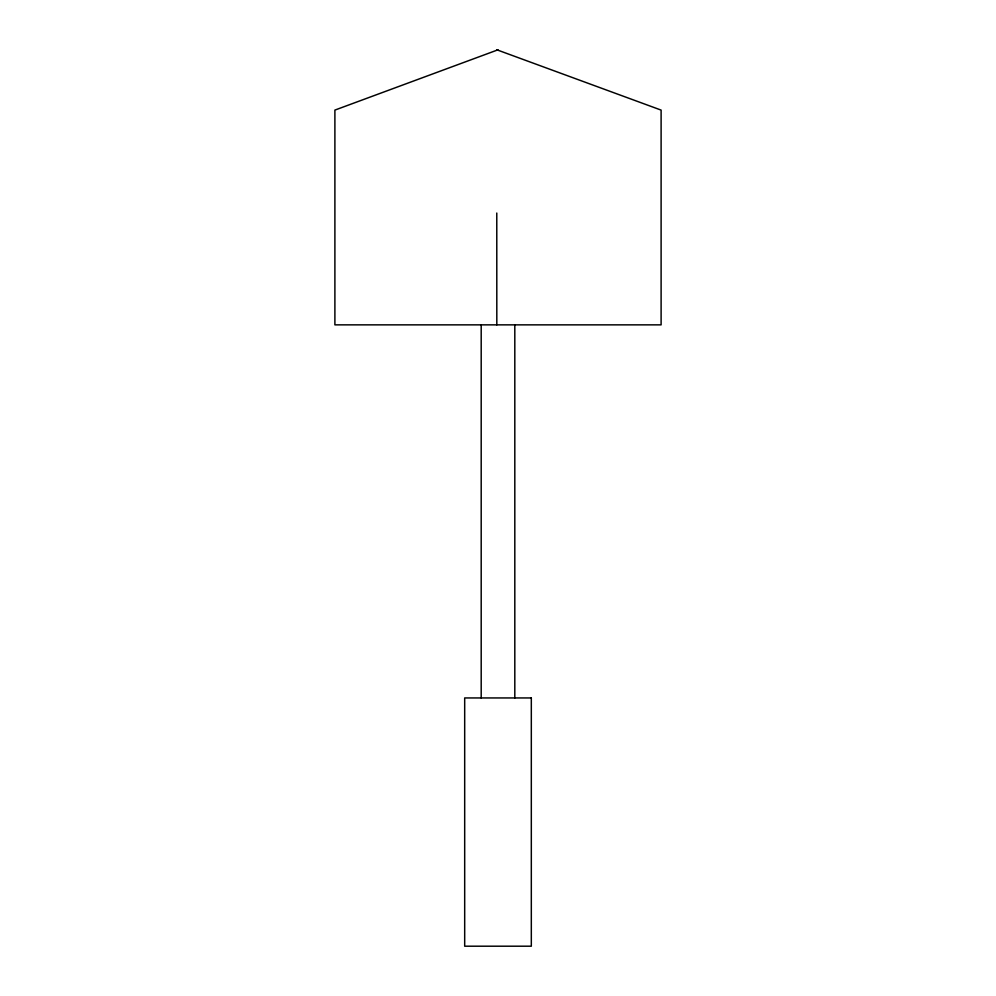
<?xml version="1.0" encoding="UTF-8"?>
<svg xmlns="http://www.w3.org/2000/svg" width="996" height="996" viewBox="0 0 996 996"><rect width="100%" height="100%" fill="white"/><g stroke="black" fill="none" stroke-linecap="round" stroke-linejoin="round"><path stroke-width="1.49" d="M498 49.8L334.893 110.095L334.893 324.858L661.107 324.858L661.107 110.095L496.855 49.8M496.817 324.858L496.78 213.032M514.808 324.858L514.808 697.947M481.193 324.858L481.193 697.947M531.316 697.947L464.684 697.947L464.684 946.2L531.316 946.2L531.316 697.947"/></g></svg>
